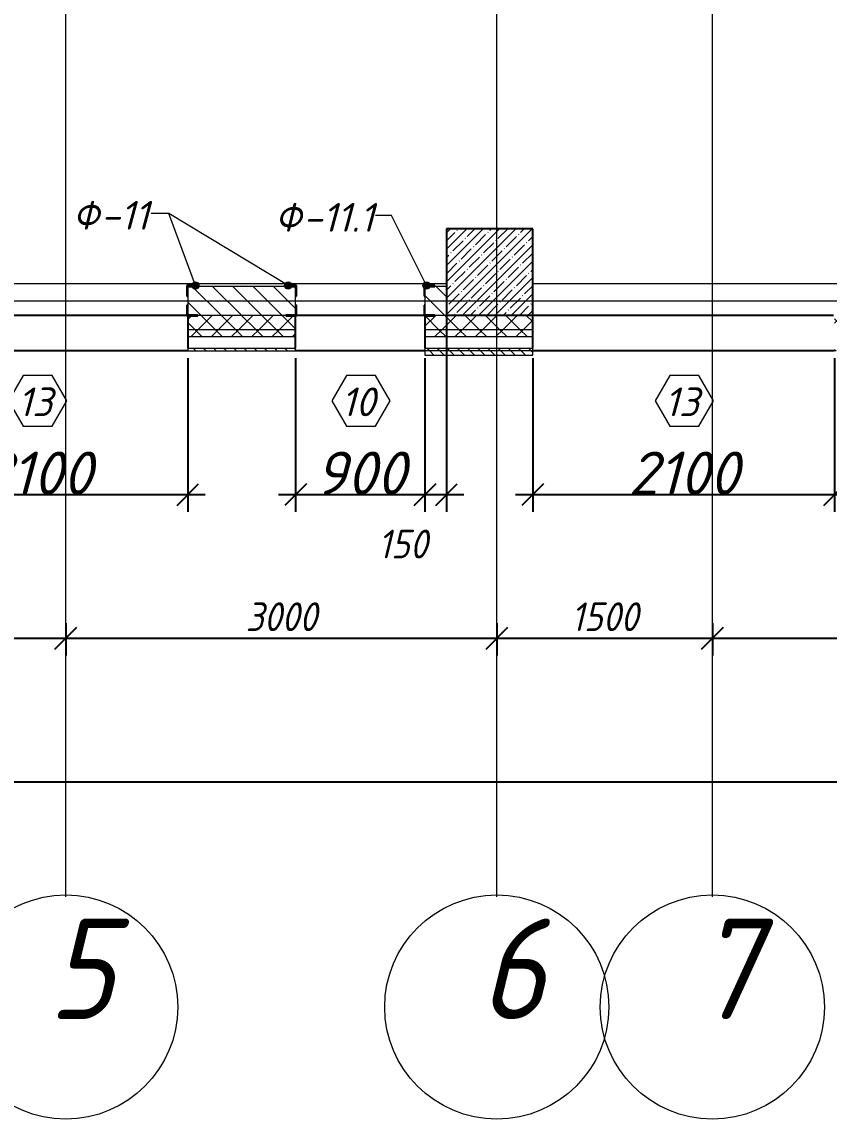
# Model space of a CAD drawing. Header units: millimetres. Extents: x 12986 to 523328, y -9759 to 30092.
# Drawn here: x 409136 to 414753, y -9567 to -1928 of the extents above; entities that cross this region are included whole.
import ezdxf

# ---------------------------------------------------------------- set-up
doc = ezdxf.new("R2010")
doc.units = ezdxf.units.MM
for name, color, linetype, lineweight in [('A-ANNO-DIMS', 7, 'Continuous', 9), ('A-DETL', 7, 'Continuous', 9), ('A-GENM-1', 7, 'Continuous', 25), ('A-GENM-IDEN', 7, 'Continuous', 9), ('A-GLAZ-IDEN', 7, 'Continuous', 9), ('A-WALL', 7, 'Continuous', 5), ('A-WALL-1', 7, 'Continuous', 25), ('A-WALL-FNSH-1', 7, 'Continuous', 9), ('A-WALL-PATT-1', 7, 'Continuous', 5), ('I-WALL', 7, 'Continuous', 5), ('S-COLS', 7, 'Continuous', 9), ('S-COLS-1', 7, 'Continuous', 5), ('S-COLS-2', 7, 'Continuous', 25), ('Оси', 7, 'Continuous', 9), ('Оси-1', 7, 'Continuous', 20)]:
    doc.layers.add(name, color=color, linetype=linetype, lineweight=lineweight)
doc.layers.add('A-WALL-2', color=7, linetype='Continuous', lineweight=13, true_color=0x000000)
doc.layers.add('A-WALL-PATT-2', color=7, linetype='Continuous', lineweight=5, true_color=0xce0000)
doc.styles.add('ISOCPEUR_I', font='isocpeui.ttf', dxfattribs={"height": 250})
doc.styles.add('ISOCPEUR_I_2', font='isocpeui.ttf', dxfattribs={"height": 300})
doc.styles.add('ISOCPEUR_I_3', font='isocpeui.ttf', dxfattribs={"width": 0.9, "height": 200})
doc.dimstyles.new('ISO-2_0_0_9К_СРЕДНИЙ_1', dxfattribs={"dimscale": 304.8, "dimtxt": 199.196235, "dimasz": 0.492126, "dimexe": 0.393701, "dimexo": 0, "dimgap": 0, "dimtad": 1, "dimdec": 0, "dimzin": 0, "dimdsep": 46, "dimtxsty": 'ISOCPEUR_I_3', "dimblk1": 'OBLIQUE', "dimblk2": 'OBLIQUE', "dimsah": 1, "dimcen": 0.09, "dimdle": 0.393701, "dimazin": 0, "dimtfac": 1, "dimtdec": 4, "dimtix": 1, "dimtmove": 2, "dimatfit": 3, "dimfxl": 1, "dimtvp": 1, "dimtolj": 1, "dimtzin": 0, "dimarcsym": 2})
doc.dimstyles.new('ISO-2_0_0_9К_СРЕДНИЙ_2', dxfattribs={"dimscale": 304.8, "dimtxt": 199.196235, "dimasz": 0.492126, "dimexe": 0.393701, "dimexo": 0, "dimgap": 0, "dimtad": 1, "dimdec": 0, "dimzin": 0, "dimdsep": 46, "dimtxsty": 'ISOCPEUR_I_2', "dimblk1": 'OBLIQUE', "dimblk2": 'OBLIQUE', "dimsah": 1, "dimcen": 0.09, "dimdle": 0.393701, "dimazin": 0, "dimtfac": 1, "dimtdec": 4, "dimtix": 1, "dimtmove": 0, "dimatfit": 3, "dimfxl": 1, "dimtvp": 1, "dimtolj": 1, "dimtzin": 0, "dimarcsym": 2})
doc.dimstyles.new('ISO-2_0_0_9К_СРЕДНИЙ_ФОН', dxfattribs={"dimscale": 304.8, "dimtxt": 199.196235, "dimasz": 0.492126, "dimexe": 0.393701, "dimexo": 0, "dimgap": 0.164042, "dimtad": 1, "dimdec": 0, "dimdsep": 46, "dimtxsty": 'ISOCPEUR_I_3', "dimblk1": 'OBLIQUE', "dimblk2": 'OBLIQUE', "dimsah": 1, "dimcen": 0.09, "dimdle": 0.393701, "dimazin": 0, "dimtfac": 1, "dimtdec": 4, "dimtix": 1, "dimtmove": 1, "dimatfit": 3, "dimfxl": 1, "dimtvp": 1, "dimtfill": 1, "dimtolj": 1, "dimtzin": 0, "dimarcsym": 2})
doc.dimstyles.new('ISO-2_0_0_9К_СРЕДНИЙ_ФОН_2', dxfattribs={"dimscale": 304.8, "dimtxt": 199.196235, "dimasz": 0.492126, "dimexe": 0.393701, "dimexo": 0, "dimgap": 0.164042, "dimtad": 1, "dimdec": 0, "dimdsep": 46, "dimtxsty": 'ISOCPEUR_I_3', "dimblk1": 'OBLIQUE', "dimblk2": 'OBLIQUE', "dimsah": 1, "dimcen": 0.09, "dimdle": 0.393701, "dimazin": 0, "dimtfac": 1, "dimtdec": 4, "dimtix": 1, "dimtmove": 2, "dimatfit": 3, "dimfxl": 1, "dimtvp": 1, "dimtfill": 1, "dimtolj": 1, "dimtzin": 0, "dimarcsym": 2})
pattern_1 = [(135, (395430.81, -3869.254), (-35.35534, -35.35534), [])]
pattern_2 = [(45, (395430.81, -3869.25), (-70.71068, 70.71068), []), (135, (395430.81, -3869.25), (-70.71068, -70.71068), [])]

# ---------------------------------------------------------------- blocks, each defined once
blk = doc.blocks.new('Колонна_Несущая_Прямоугольное сечение - 600х600-V69-АР1_1_Кладочный план 3 этажа')
at = {"layer": 'S-COLS-1'}
h = blk.add_hatch(dxfattribs=at)
h.set_pattern_fill('FP_53', color=256, style=0, pattern_type=2)
h.set_pattern_definition([(45, (-16960, -200), (-57.02463, 57.02463), []), (45, (-16902.975, -200), (-57.02463, 57.02463), [100.806, -20.161, 3.353, -16.808])])
h.paths.add_polyline_path([(-300, -300), (300, -300), (300, 300), (-300, 300)], flags=0)
at = {"layer": 'S-COLS-2'}
for p, q in [((300, 300), (-300, 300)), ((-300, 300), (-300, -300)), ((300, -300), (300, 300)), ((-300, -300), (300, -300))]:
    blk.add_line(p, q, dxfattribs=at)
blk = doc.blocks.new('Фахверк_СКБ_Уголок - Ф-11_200х2500 h-28441216-АР1_1_Кладочный план 3 этажа')
at = {"layer": 'A-GENM-1'}
for p, q in [((200, 156), (125, 156)), ((125, 156), (125, 81)), ((200, 150), (200, 156)), ((125, 81), (131, 81)), ((131, 81), (131, 150)), ((131, 150), (200, 150)), ((131, 19), (125, 19)), ((125, 19), (125, -56)), ((131, -50), (131, 19)), ((125, -56), (200, -56)), ((200, -50), (131, -50)), ((200, -56), (200, -50))]:
    blk.add_line(p, q, dxfattribs=at)
blk = doc.blocks.new('Фахверк_СКБ_Уголок - Ф-11_1_200х2500h_крепления в одну сторону-28441424-АР1_1_Кладочный план 3 этажа')
at = {"layer": 'A-GENM-1'}
for p, q in [((200, 156), (125, 156)), ((125, 156), (125, 81)), ((200, 150), (200, 156)), ((125, 81), (131, 81)), ((131, 81), (131, 150)), ((131, 150), (200, 150)), ((131, 19), (125, 19)), ((125, 19), (125, -56)), ((131, -50), (131, 19)), ((125, -56), (200, -56)), ((200, -50), (131, -50)), ((200, -56), (200, -50))]:
    blk.add_line(p, q, dxfattribs=at)
blk = doc.blocks.new('Ось сетки - Круг_Ø6_00__ISO-2_5_0_9K_ кружки поменьше-23056867-АР1_1_Кладочный план 3 этажа')
at = {"layer": 'Оси'}
blk.add_circle((0, 0), 2.6, dxfattribs=at)
blk = doc.blocks.new('_Oblique')
at = {"color": 0, "linetype": 'ByBlock', "lineweight": -2}
blk.add_line((-0.5, -0.5), (0.5, 0.5), dxfattribs=at)
blk = doc.blocks.new('*D3391')
at = {"layer": 'A-ANNO-DIMS', "color": 0, "lineweight": -2, "transparency": 16777216}
for p, q in [((407940.8, -6113.4), (407940.8, -6339.4)), ((409440.8, -6113.4), (409440.8, -6339.4)), ((407820.8, -6219.4), (409560.8, -6219.4))]:
    blk.add_line(p, q, dxfattribs=at)
at = {"layer": 'Defpoints', "color": 0, "transparency": 16777216}
for p in [(407940.8, -6113.4), (409440.8, -6113.4), (409440.8, -6219.4)]:
    blk.add_point(p, dxfattribs=at)
at = {"layer": 'A-ANNO-DIMS', "color": 0, "lineweight": -2, "transparency": 16777216, "xscale": 150, "yscale": 150, "zscale": 150, "rotation": 180}
blk.add_blockref('_Oblique', (407940.8, -6219.4), dxfattribs=at)
at = {"layer": 'A-ANNO-DIMS', "color": 0, "lineweight": -2, "transparency": 16777216, "xscale": 150, "yscale": 150, "zscale": 150}
blk.add_blockref('_Oblique', (409440.8, -6219.4), dxfattribs=at)
at = {"layer": 'A-ANNO-DIMS', "color": 0, "transparency": 16777216, "insert": (408690.8, -6069.4), "char_height": 200, "width": 560.814, "attachment_point": 5, "style": 'ISOCPEUR_I_3', "bg_fill": 3, "box_fill_scale": 1.1, "bg_fill_color": 256, "bg_fill_true_color": 13158600, "bg_fill_transparency": 0}
blk.add_mtext('\\A1;1500', dxfattribs=at)
blk = doc.blocks.new('*D3392')
at = {"layer": 'A-ANNO-DIMS', "color": 0, "lineweight": -2, "transparency": 16777216}
for p, q in [((409440.8, -6113.4), (409440.8, -6339.4)), ((412440.8, -6113.4), (412440.8, -6339.4)), ((409320.8, -6219.4), (412560.8, -6219.4))]:
    blk.add_line(p, q, dxfattribs=at)
at = {"layer": 'Defpoints', "color": 0, "transparency": 16777216}
for p in [(409440.8, -6113.4), (412440.8, -6113.4), (412440.8, -6219.4)]:
    blk.add_point(p, dxfattribs=at)
at = {"layer": 'A-ANNO-DIMS', "color": 0, "lineweight": -2, "transparency": 16777216, "xscale": 150, "yscale": 150, "zscale": 150, "rotation": 180}
blk.add_blockref('_Oblique', (409440.8, -6219.4), dxfattribs=at)
at = {"layer": 'A-ANNO-DIMS', "color": 0, "lineweight": -2, "transparency": 16777216, "xscale": 150, "yscale": 150, "zscale": 150}
blk.add_blockref('_Oblique', (412440.8, -6219.4), dxfattribs=at)
at = {"layer": 'A-ANNO-DIMS', "color": 0, "transparency": 16777216, "insert": (410940.8, -6069.4), "char_height": 200, "width": 606.782, "attachment_point": 5, "style": 'ISOCPEUR_I_3', "bg_fill": 3, "box_fill_scale": 1.1, "bg_fill_color": 256, "bg_fill_true_color": 13158600, "bg_fill_transparency": 0}
blk.add_mtext('\\A1;3000', dxfattribs=at)
blk = doc.blocks.new('*D3393')
at = {"layer": 'A-ANNO-DIMS', "color": 0, "lineweight": -2, "transparency": 16777216}
for p, q in [((412440.8, -6113.4), (412440.8, -6339.4)), ((413940.8, -6113.4), (413940.8, -6339.4)), ((412320.8, -6219.4), (414060.8, -6219.4))]:
    blk.add_line(p, q, dxfattribs=at)
at = {"layer": 'Defpoints', "color": 0, "transparency": 16777216}
for p in [(412440.8, -6113.4), (413940.8, -6113.4), (413940.8, -6219.4)]:
    blk.add_point(p, dxfattribs=at)
at = {"layer": 'A-ANNO-DIMS', "color": 0, "lineweight": -2, "transparency": 16777216, "xscale": 150, "yscale": 150, "zscale": 150, "rotation": 180}
blk.add_blockref('_Oblique', (412440.8, -6219.4), dxfattribs=at)
at = {"layer": 'A-ANNO-DIMS', "color": 0, "lineweight": -2, "transparency": 16777216, "xscale": 150, "yscale": 150, "zscale": 150}
blk.add_blockref('_Oblique', (413940.8, -6219.4), dxfattribs=at)
at = {"layer": 'A-ANNO-DIMS', "color": 0, "transparency": 16777216, "insert": (413190.8, -6069.4), "char_height": 200, "width": 560.814, "attachment_point": 5, "style": 'ISOCPEUR_I_3', "bg_fill": 3, "box_fill_scale": 1.1, "bg_fill_color": 256, "bg_fill_true_color": 13158600, "bg_fill_transparency": 0}
blk.add_mtext('\\A1;1500', dxfattribs=at)
blk = doc.blocks.new('*D3394')
at = {"layer": 'A-ANNO-DIMS', "color": 0, "lineweight": -2, "transparency": 16777216}
for p, q in [((413940.8, -6113.4), (413940.8, -6339.4)), ((417640.8, -6113.4), (417640.8, -6339.4)), ((413820.8, -6219.4), (417760.8, -6219.4))]:
    blk.add_line(p, q, dxfattribs=at)
at = {"layer": 'Defpoints', "color": 0, "transparency": 16777216}
for p in [(413940.8, -6113.4), (417640.8, -6113.4), (417640.8, -6219.4)]:
    blk.add_point(p, dxfattribs=at)
at = {"layer": 'A-ANNO-DIMS', "color": 0, "lineweight": -2, "transparency": 16777216, "xscale": 150, "yscale": 150, "zscale": 150, "rotation": 180}
blk.add_blockref('_Oblique', (413940.8, -6219.4), dxfattribs=at)
at = {"layer": 'A-ANNO-DIMS', "color": 0, "lineweight": -2, "transparency": 16777216, "xscale": 150, "yscale": 150, "zscale": 150}
blk.add_blockref('_Oblique', (417640.8, -6219.4), dxfattribs=at)
at = {"layer": 'A-ANNO-DIMS', "color": 0, "transparency": 16777216, "insert": (415790.8, -6068.1), "char_height": 200, "width": 606.782, "attachment_point": 5, "style": 'ISOCPEUR_I_3', "bg_fill": 3, "box_fill_scale": 1.1, "bg_fill_color": 256, "bg_fill_true_color": 13158600, "bg_fill_transparency": 0}
blk.add_mtext('\\A1;3700', dxfattribs=at)
blk = doc.blocks.new('*D3429')
at = {"layer": 'A-ANNO-DIMS', "color": 0, "lineweight": -2, "transparency": 16777216}
for p, q in [((395540.8, -7113), (395540.8, -7339.1)), ((520440.8, -7113), (520440.8, -7339.1)), ((395420.8, -7219.1), (456288.4, -7219.1)), ((520560.8, -7219.1), (457110.2, -7219.1))]:
    blk.add_line(p, q, dxfattribs=at)
at = {"layer": 'Defpoints', "color": 0, "transparency": 16777216}
for p in [(395540.8, -7113), (520440.8, -7113), (520440.8, -7219.1)]:
    blk.add_point(p, dxfattribs=at)
at = {"layer": 'A-ANNO-DIMS', "color": 0, "lineweight": -2, "transparency": 16777216, "xscale": 150, "yscale": 150, "zscale": 150, "rotation": 180}
blk.add_blockref('_Oblique', (395540.8, -7219.1), dxfattribs=at)
at = {"layer": 'A-ANNO-DIMS', "color": 0, "lineweight": -2, "transparency": 16777216, "xscale": 150, "yscale": 150, "zscale": 150}
blk.add_blockref('_Oblique', (520440.8, -7219.1), dxfattribs=at)
at = {"layer": 'A-ANNO-DIMS', "color": 0, "transparency": 16777216, "insert": (456258, -6907.8), "char_height": 200, "width": 882.593, "attachment_point": 1, "line_spacing_factor": 1.149209, "style": 'ISOCPEUR_I_3', "bg_fill": 3, "box_fill_scale": 1.1, "bg_fill_color": 256, "bg_fill_true_color": 13158600, "bg_fill_transparency": 0}
blk.add_mtext('\\A1;124900', dxfattribs=at)
blk = doc.blocks.new('AAR_СКБ_Марка_Окна_Перемычка и проем - Марка проема-25443838-АР1_1_Кладочный план 3 этажа')
at = {"layer": 'A-GLAZ-IDEN'}
for p, q in [((-0.968, -0.984), (-1.986, -2.747)), ((1.067, -0.984), (-0.968, -0.984)), ((2.085, -2.747), (1.067, -0.984)), ((-1.986, -2.747), (-0.968, -4.509)), ((1.067, -4.509), (2.085, -2.747)), ((-0.968, -4.509), (1.067, -4.509))]:
    blk.add_line(p, q, dxfattribs=at)
blk = doc.blocks.new('*D3769')
at = {"layer": 'A-ANNO-DIMS', "color": 0, "lineweight": -2, "transparency": 16777216}
for p, q in [((412690.8, -4269.3), (412690.8, -5339.3)), ((414790.8, -4269.3), (414790.8, -5339.3)), ((412570.8, -5219.3), (414910.8, -5219.3))]:
    blk.add_line(p, q, dxfattribs=at)
at = {"layer": 'Defpoints', "color": 0, "transparency": 16777216}
for p in [(412690.8, -4269.3), (414790.8, -4269.3), (414790.8, -5219.3)]:
    blk.add_point(p, dxfattribs=at)
at = {"layer": 'A-ANNO-DIMS', "color": 0, "lineweight": -2, "transparency": 16777216, "xscale": 150, "yscale": 150, "zscale": 150, "rotation": 180}
blk.add_blockref('_Oblique', (412690.8, -5219.3), dxfattribs=at)
at = {"layer": 'A-ANNO-DIMS', "color": 0, "lineweight": -2, "transparency": 16777216, "xscale": 150, "yscale": 150, "zscale": 150}
blk.add_blockref('_Oblique', (414790.8, -5219.3), dxfattribs=at)
at = {"layer": 'A-ANNO-DIMS', "color": 0, "transparency": 16777216, "insert": (413740.8, -5069.3), "char_height": 300, "width": 560.814, "attachment_point": 5, "style": 'ISOCPEUR_I_2'}
blk.add_mtext('\\A1;2100', dxfattribs=at)
blk = doc.blocks.new('*D3814')
at = {"layer": 'A-ANNO-DIMS', "color": 0, "lineweight": -2, "transparency": 16777216}
for p, q in [((411040.8, -4269.3), (411040.8, -5339.3)), ((411940.8, -4269.3), (411940.8, -5339.3)), ((410920.8, -5219.3), (412060.8, -5219.3))]:
    blk.add_line(p, q, dxfattribs=at)
at = {"layer": 'Defpoints', "color": 0, "transparency": 16777216}
for p in [(411040.8, -4269.3), (411940.8, -4269.3), (411940.8, -5219.3)]:
    blk.add_point(p, dxfattribs=at)
at = {"layer": 'A-ANNO-DIMS', "color": 0, "lineweight": -2, "transparency": 16777216, "xscale": 150, "yscale": 150, "zscale": 150, "rotation": 180}
blk.add_blockref('_Oblique', (411040.8, -5219.3), dxfattribs=at)
at = {"layer": 'A-ANNO-DIMS', "color": 0, "lineweight": -2, "transparency": 16777216, "xscale": 150, "yscale": 150, "zscale": 150}
blk.add_blockref('_Oblique', (411940.8, -5219.3), dxfattribs=at)
at = {"layer": 'A-ANNO-DIMS', "color": 0, "transparency": 16777216, "insert": (411490.8, -5069.3), "char_height": 300, "width": 455.087, "attachment_point": 5, "style": 'ISOCPEUR_I_2'}
blk.add_mtext('\\A1;900', dxfattribs=at)
blk = doc.blocks.new('*D3815')
at = {"layer": 'A-ANNO-DIMS', "color": 0, "lineweight": -2, "transparency": 16777216}
for p, q in [((412090.8, -3969.3), (412090.8, -5339.3)), ((411940.8, -4269.3), (411940.8, -5339.3)), ((411820.8, -5219.3), (412210.8, -5219.3))]:
    blk.add_line(p, q, dxfattribs=at)
at = {"layer": 'Defpoints', "color": 0, "transparency": 16777216}
for p in [(412090.8, -3969.3), (411940.8, -4269.3), (412090.8, -5219.3)]:
    blk.add_point(p, dxfattribs=at)
at = {"layer": 'A-ANNO-DIMS', "color": 0, "lineweight": -2, "transparency": 16777216, "xscale": 150, "yscale": 150, "zscale": 150, "rotation": 180}
blk.add_blockref('_Oblique', (411940.8, -5219.3), dxfattribs=at)
at = {"layer": 'A-ANNO-DIMS', "color": 0, "lineweight": -2, "transparency": 16777216, "xscale": 150, "yscale": 150, "zscale": 150}
blk.add_blockref('_Oblique', (412090.8, -5219.3), dxfattribs=at)
at = {"layer": 'A-ANNO-DIMS', "color": 0, "transparency": 16777216, "insert": (411614.2, -5463.4), "char_height": 200, "width": 409.118, "attachment_point": 1, "line_spacing_factor": 1.149209, "style": 'ISOCPEUR_I_3'}
blk.add_mtext('\\A1;150', dxfattribs=at)
blk = doc.blocks.new('*D3816')
at = {"layer": 'A-ANNO-DIMS', "color": 0, "lineweight": -2, "transparency": 16777216}
for p, q in [((408190.8, -4269.3), (408190.8, -5339.3)), ((410290.8, -4269.3), (410290.8, -5339.3)), ((408070.8, -5219.3), (410410.8, -5219.3))]:
    blk.add_line(p, q, dxfattribs=at)
at = {"layer": 'Defpoints', "color": 0, "transparency": 16777216}
for p in [(408190.8, -4269.3), (410290.8, -4269.3), (410290.8, -5219.3)]:
    blk.add_point(p, dxfattribs=at)
at = {"layer": 'A-ANNO-DIMS', "color": 0, "lineweight": -2, "transparency": 16777216, "xscale": 150, "yscale": 150, "zscale": 150, "rotation": 180}
blk.add_blockref('_Oblique', (408190.8, -5219.3), dxfattribs=at)
at = {"layer": 'A-ANNO-DIMS', "color": 0, "lineweight": -2, "transparency": 16777216, "xscale": 150, "yscale": 150, "zscale": 150}
blk.add_blockref('_Oblique', (410290.8, -5219.3), dxfattribs=at)
at = {"layer": 'A-ANNO-DIMS', "color": 0, "transparency": 16777216, "insert": (409240.8, -5069.3), "char_height": 300, "width": 560.814, "attachment_point": 5, "style": 'ISOCPEUR_I_2'}
blk.add_mtext('\\A1;2100', dxfattribs=at)

msp = doc.modelspace()

# ---------------------------------------------------------------- hatches: boundary and pattern name
at = {"layer": 'A-GENM-IDEN'}
h = msp.add_hatch(color=256, dxfattribs=at)
edge = h.paths.add_edge_path(flags=0)
edge.add_arc((410343.14185, -3763.25359), 25, 0, 360)
h = msp.add_hatch(color=256, dxfattribs=at)
edge = h.paths.add_edge_path(flags=0)
edge.add_arc((410988.47518, -3763.25359), 25, 0, 360)
h = msp.add_hatch(color=256, dxfattribs=at)
edge = h.paths.add_edge_path(flags=0)
edge.add_arc((411951.47518, -3763.25359), 25, 0, 360)
at = {"layer": 'A-WALL-PATT-1'}
h = msp.add_hatch(dxfattribs=at)
h.set_pattern_fill('FP_1', color=256, style=0, pattern_type=2)
h.set_pattern_definition([(135, (395430.81, -3869.25), (-70.7107, -70.7107), [])])
h.paths.add_polyline_path([(410615.72992, -3969.25359), (411040.80852, -3969.25359), (411040.80852, -3769.25359), (410290.80852, -3769.25359), (410290.80852, -3969.25359), (410359.80852, -3969.25359)], flags=0)
h.paths.add_polyline_path([(412090.80851, -3969.25359), (412090.80851, -3769.25359), (411940.80852, -3769.25359), (411940.80852, -3969.25359), (412009.80852, -3969.25359)], flags=0)
at = {"layer": 'A-WALL-PATT-2'}
h = msp.add_hatch(dxfattribs=at)
h.set_pattern_fill('FP_2', color=256, style=0, pattern_type=2)
h.set_pattern_definition(pattern_2)
h.paths.add_polyline_path([(448082.11296, -4069.25359), (448090.80858, -4069.25359), (448090.28687, -3975.25359), (448021.80861, -3975.25359), (448021.80861, -3969.25359), (447340.80857, -3969.25359), (447340.80857, -4069.25359), (448021.80861, -4069.25359)], flags=0)
h.paths.add_polyline_path([(443582.11294, -4069.25359), (443590.80857, -4069.25359), (443590.28686, -3975.25359), (443521.8086, -3975.25359), (443521.8086, -3969.25359), (442840.80857, -3969.25359), (442840.80857, -4069.25359), (443521.8086, -4069.25359)], flags=0)
h.paths.add_polyline_path([(433631.18262, -4069.25359), (434470.8085, -4069.25359), (434470.8085, -3969.25359), (433420.80853, -3969.25359), (433420.80853, -4069.25359)], flags=0)
h.paths.add_polyline_path([(425240.552, -4069.25359), (425640.80853, -4069.25359), (425640.28682, -3975.25359), (425571.80856, -3975.25359), (425571.80856, -3969.25359), (424640.552, -3969.25359), (424640.552, -4069.25359)], flags=0)
h.paths.add_polyline_path([(416140.80859, -4069.25359), (416140.28685, -3975.25359), (416071.80859, -3975.25359), (416071.80859, -3969.25359), (414859.80865, -3969.25359), (414859.80865, -3975.25359), (414790.80865, -3975.25359), (414790.80865, -4069.25359), (416031.13055, -4069.25359)], flags=0)
h.paths.add_polyline_path([(428440.80853, -4069.25359), (429300.80842, -4069.25359), (429300.80842, -3975.25359), (429231.80845, -3975.25359), (429231.80845, -3969.25359), (428440.80853, -3969.25359)], flags=0)
h.paths.add_polyline_path([(418160.552, -4069.25359), (418160.80873, -4069.25359), (418160.552, -3975.25359)], flags=0)
h.paths.add_polyline_path([(406471.80856, -4069.25359), (406540.80856, -4069.25359), (406540.80856, -3975.25359), (406471.80856, -3975.25359), (406471.80856, -3969.25359), (405859.55199, -3969.25359), (405859.55199, -3975.25359), (405790.55198, -3975.25359), (405790.55198, -4069.25359), (405859.55199, -4069.25359)], flags=0)
h.paths.add_polyline_path([(411040.80852, -4069.25359), (411040.80852, -3975.25359), (410971.80852, -3975.25359), (410971.80852, -3969.25359), (410359.80852, -3969.25359), (410359.80852, -3975.25359), (410290.80852, -3975.25359), (410290.80852, -4069.25359), (410971.80852, -4069.25359)], flags=0)
h.paths.add_polyline_path([(395220.80853, -4069.25359), (399160.80853, -4069.25359), (399160.80853, -3969.25359), (395220.80853, -3969.25359)], flags=0)
h = msp.add_hatch(dxfattribs=at)
h.set_pattern_fill('FP_2', color=256, style=0, pattern_type=2)
h.set_pattern_definition(pattern_2)
h.paths.add_polyline_path([(446371.8086, -4069.25359), (446440.80857, -4069.25359), (446440.28686, -3975.25359), (446371.8086, -3975.25359), (446371.8086, -3969.25359), (445759.80855, -3969.25359), (445759.80855, -3975.25359), (445690.8086, -3975.25359), (445690.8086, -4069.25359), (445815.83404, -4069.25359)], flags=0)
h.paths.add_polyline_path([(450940.80855, -4069.25359), (450940.28687, -3975.25359), (450871.80861, -3975.25359), (450871.80861, -3969.25359), (450259.80857, -3969.25359), (450259.80857, -3975.25359), (450190.80858, -3975.25359), (450190.80858, -4069.25359), (450259.80857, -4069.25359)], flags=0)
h.paths.add_polyline_path([(436570.8086, -4069.25359), (437190.8086, -4069.25359), (437190.80856, -3975.25359), (437121.80856, -3975.25359), (437121.80856, -3969.25359), (436639.8085, -3969.25359), (436639.8085, -3975.25359), (436570.8086, -3975.25359)], flags=0)
h.paths.add_polyline_path([(431469.80842, -4069.25359), (432520.80863, -4069.25359), (432520.80856, -3975.25359), (432451.80856, -3975.25359), (432451.80856, -3969.25359), (431469.80842, -3969.25359), (431469.80842, -3975.25359), (431400.80851, -3975.25359), (431400.80851, -4069.25359)], flags=0)
h.paths.add_polyline_path([(418091.80856, -4069.25359), (418160.552, -4069.25359), (418160.552, -3975.25359), (418091.80856, -3975.25359), (418091.80856, -3969.25359), (417109.80859, -3969.25359), (417109.80859, -3975.25359), (417040.80859, -3975.25359), (417040.80859, -4069.25359), (417940.80853, -4069.25359)], flags=0)
h.paths.add_polyline_path([(427540.80863, -4069.25359), (427540.80856, -3975.25359), (427471.80856, -3975.25359), (427471.80856, -3969.25359), (426609.80853, -3969.25359), (426609.80853, -3975.25359), (426540.80863, -3975.25359), (426540.80863, -4069.25359), (426861.93182, -4069.25359)], flags=0)
h.paths.add_polyline_path([(412690.80851, -4069.25359), (412690.80851, -3969.25359), (412009.80852, -3969.25359), (412009.80852, -3975.25359), (411940.80838, -3975.25359), (411940.80852, -4069.25359), (412009.80852, -4069.25359)], flags=0)
h.paths.add_polyline_path([(407908.0296, -4069.25359), (408190.80852, -4069.25359), (408190.80852, -3969.25359), (407509.80857, -3969.25359), (407509.80857, -3975.25359), (407440.80857, -3975.25359), (407440.80857, -4069.25359), (407590.80852, -4069.25359)], flags=0)
h = msp.add_hatch(dxfattribs=at)
h.set_pattern_fill('FP_2', color=256, style=0, pattern_type=2)
h.set_pattern_definition(pattern_2)
h.paths.add_polyline_path([(434470.8085, -4119.25359), (434470.8085, -4069.25359), (433420.80853, -4069.25359), (433420.80853, -4119.25359), (433631.18262, -4119.25359)], flags=0)
h.paths.add_polyline_path([(448090.80858, -4119.25359), (448090.80858, -4069.25359), (447340.80857, -4069.25359), (447340.80857, -4119.25359)], flags=0)
h.paths.add_polyline_path([(425640.80853, -4119.25359), (425640.80853, -4069.25359), (424640.552, -4069.25359), (424640.552, -4119.25359), (425508.08166, -4119.25359)], flags=0)
h.paths.add_polyline_path([(443108.13373, -4119.25359), (443590.80857, -4119.25359), (443590.80857, -4069.25359), (442840.80857, -4069.25359), (442840.80857, -4119.25359)], flags=0)
h.paths.add_polyline_path([(428440.80853, -4119.25359), (429300.80842, -4119.25359), (429300.80842, -4069.25359), (428440.80853, -4069.25359)], flags=0)
h.paths.add_polyline_path([(416031.13055, -4119.25359), (416140.80859, -4119.25359), (416140.80859, -4069.25359), (414790.80865, -4069.25359), (414790.80865, -4119.25359)], flags=0)
h.paths.add_polyline_path([(410615.72992, -4119.25359), (411040.80852, -4119.25359), (411040.80852, -4069.25359), (410290.80852, -4069.25359), (410290.80852, -4119.25359)], flags=0)
h.paths.add_polyline_path([(399160.80853, -4119.25359), (399160.80853, -4069.25359), (395170.80853, -4069.25359), (395170.80853, -4119.25359), (397077.22833, -4119.25359)], flags=0)
h.paths.add_polyline_path([(406540.80856, -4119.25359), (406540.80856, -4069.25359), (405790.55198, -4069.25359), (405790.55198, -4119.25359)], flags=0)
h = msp.add_hatch(dxfattribs=at)
h.set_pattern_fill('FP_2', color=256, style=0, pattern_type=2)
h.set_pattern_definition(pattern_2)
h.paths.add_polyline_path([(450940.80855, -4119.25359), (450940.80855, -4069.25359), (450190.80858, -4069.25359), (450190.80858, -4119.25359)], flags=0)
h.paths.add_polyline_path([(432277.33246, -4119.25359), (432520.80863, -4119.25359), (432520.80863, -4069.25359), (431400.80851, -4069.25359), (431400.80851, -4119.25359)], flags=0)
h.paths.add_polyline_path([(437190.8086, -4119.25359), (437190.8086, -4069.25359), (436570.8086, -4069.25359), (436570.8086, -4119.25359)], flags=0)
h.paths.add_polyline_path([(446440.80857, -4119.25359), (446440.80857, -4069.25359), (445690.8086, -4069.25359), (445690.8086, -4119.25359), (445815.83404, -4119.25359)], flags=0)
h.paths.add_polyline_path([(426540.80863, -4119.25359), (427540.80863, -4119.25359), (427540.80863, -4069.25359), (426540.80863, -4069.25359)], flags=0)
h.paths.add_polyline_path([(417040.80859, -4119.25359), (418160.552, -4119.25359), (418160.552, -4069.25359), (417040.80859, -4069.25359)], flags=0)
h.paths.add_polyline_path([(412690.80851, -4119.25359), (412690.80851, -4069.25359), (411940.80838, -4069.25359), (411940.80838, -4119.25359), (411969.58008, -4119.25359)], flags=0)
h.paths.add_polyline_path([(407440.80857, -4119.25359), (408190.80854, -4119.25359), (408190.80854, -4069.25359), (407440.80857, -4069.25359)], flags=0)
h = msp.add_hatch(dxfattribs=at)
h.set_pattern_fill('FP_3', color=256, style=0, pattern_type=2)
h.set_pattern_definition(pattern_1)
h.paths.add_polyline_path([(447340.80857, -4219.25359), (448090.80858, -4219.25359), (448090.80858, -4199.25359), (447340.80857, -4199.25359)], flags=0)
h.paths.add_polyline_path([(443590.80857, -4219.25359), (443590.80857, -4199.25359), (442840.80857, -4199.25359), (442840.80857, -4219.25359), (443108.13373, -4219.25359)], flags=0)
h.paths.add_polyline_path([(424640.552, -4219.25359), (425640.80853, -4219.25359), (425640.80853, -4199.25359), (424640.552, -4199.25359)], flags=0)
h.paths.add_polyline_path([(428440.80853, -4219.25359), (429300.80842, -4219.25359), (429300.80842, -4199.25359), (428440.80853, -4199.25359)], flags=0)
h.paths.add_polyline_path([(433420.80853, -4219.25359), (434470.8085, -4219.25359), (434470.8085, -4199.25359), (433420.80853, -4199.25359)], flags=0)
h.paths.add_polyline_path([(414790.80865, -4219.25359), (416140.80859, -4219.25359), (416140.80859, -4199.25359), (414790.80865, -4199.25359)], flags=0)
h.paths.add_polyline_path([(410615.72992, -4219.25359), (411040.80852, -4219.25359), (411040.80852, -4199.25359), (410290.80852, -4199.25359), (410290.80852, -4219.25359)], flags=0)
h.paths.add_polyline_path([(406540.80856, -4219.25359), (406540.80856, -4199.25359), (405790.55198, -4199.25359), (405790.55198, -4219.25359)], flags=0)
h.paths.add_polyline_path([(397077.22833, -4219.25359), (399160.80853, -4219.25359), (399160.80853, -4199.25359), (395070.80853, -4199.25359), (395070.80853, -4219.25359)], flags=0)
h = msp.add_hatch(dxfattribs=at)
h.set_pattern_fill('FP_3', color=256, style=0, pattern_type=2)
h.set_pattern_definition(pattern_1)
h.paths.add_polyline_path([(450190.80858, -4219.25359), (450940.80855, -4219.25359), (450940.80855, -4199.25359), (450190.80858, -4199.25359)], flags=0)
h.paths.add_polyline_path([(446440.80857, -4219.25359), (446440.80857, -4199.25359), (445690.8086, -4199.25359), (445690.8086, -4219.25359), (445815.83404, -4219.25359)], flags=0)
h.paths.add_polyline_path([(426540.80863, -4219.25359), (427540.80863, -4219.25359), (427540.80863, -4199.25359), (426540.80863, -4199.25359)], flags=0)
h.paths.add_polyline_path([(431400.80851, -4219.25359), (432520.80863, -4219.25359), (432520.80863, -4199.25359), (431400.80851, -4199.25359)], flags=0)
h.paths.add_polyline_path([(436570.8086, -4219.25359), (437190.8086, -4219.25359), (437190.8086, -4199.25359), (436570.8086, -4199.25359)], flags=0)
h.paths.add_polyline_path([(417384.98071, -4219.25359), (418160.552, -4219.25359), (418160.552, -4199.25359), (417040.80859, -4199.25359), (417040.80859, -4219.25359)], flags=0)
h.paths.add_polyline_path([(411940.80838, -4219.25359), (412690.80851, -4219.25359), (412690.80851, -4199.25359), (411940.80838, -4199.25359)], flags=0)
h.paths.add_polyline_path([(407908.0296, -4219.25359), (408190.80854, -4219.25359), (408190.80854, -4199.25359), (407440.80857, -4199.25359), (407440.80857, -4219.25359)], flags=0)
h = msp.add_hatch(dxfattribs=at)
h.set_pattern_fill('FP_3', color=256, style=0, pattern_type=2)
h.set_pattern_definition(pattern_1)
h.paths.add_polyline_path([(412690.80854, -4249.25359), (412690.80854, -4219.25359), (411940.80856, -4219.25359), (411940.80856, -4249.25359), (411969.58008, -4249.25359)], flags=0)

# ---------------------------------------------------------------- linework, layer by layer
at = {"layer": 'A-DETL'}
for p, q in [((410290.80852, -4119.25359), (411040.80852, -4119.25359)), ((411940.80838, -4119.25359), (412690.80851, -4119.25359))]:
    msp.add_line(p, q, dxfattribs=at)
at = {"layer": 'A-GENM-IDEN'}
for p, q in [((410159.62716, -3262.2485), (410034.75458, -3262.2485)), ((410159.62716, -3262.2485), (410034.75458, -3262.2485)), ((410988.47518, -3763.25359), (410159.62716, -3262.2485)), ((410343.14185, -3763.25359), (410159.62716, -3262.2485)), ((411708.94858, -3276.58756), (411596.79696, -3276.58756)), ((411951.47518, -3763.25359), (411708.94858, -3276.58756))]:
    msp.add_line(p, q, dxfattribs=at)
for centre in [(410343.14185, -3763.25359), (410988.47518, -3763.25359), (411951.47518, -3763.25359)]:
    msp.add_circle(centre, 25, dxfattribs=at)
at = {"layer": 'A-WALL'}
for p, q in [((410290.80852, -4069.25359), (411040.80852, -4069.25359)), ((411940.80838, -4069.25359), (412690.80851, -4069.25359)), ((410290.80852, -4199.25359), (411040.80852, -4199.25359)), ((411940.80838, -4199.25359), (412690.80851, -4199.25359))]:
    msp.add_line(p, q, dxfattribs=at)
at = {"layer": 'A-WALL-1'}
for p, q in [((408190.80854, -3969.25359), (410284.80852, -3969.25359)), ((411046.80852, -3969.25359), (411934.80852, -3969.25359)), ((412690.80851, -3969.25359), (414784.80865, -3969.25359)), ((412690.80851, -4199.25359), (412690.80851, -3969.25359)), ((410290.80852, -3975.25359), (410290.80852, -4199.25359)), ((411040.80852, -4199.25359), (411040.80852, -3975.25359)), ((411940.80838, -3975.25359), (411940.80838, -4199.25359)), ((410290.80852, -4219.25359), (408190.80854, -4219.25359)), ((411940.80838, -4219.25359), (411040.80852, -4219.25359)), ((414790.80865, -4219.25359), (412690.80854, -4219.25359))]:
    msp.add_line(p, q, dxfattribs=at)
at = {"layer": 'A-WALL-2'}
for p, q in [((410971.80852, -3769.25359), (410359.80852, -3769.25359)), ((412090.80851, -3769.25359), (412009.80852, -3769.25359)), ((410290.80852, -3838.25359), (410290.80852, -3900.25359)), ((411040.80852, -3900.25359), (411040.80852, -3838.25359)), ((411940.80852, -3838.25359), (411940.80852, -3900.25359)), ((410359.80852, -3969.25359), (410971.80852, -3969.25359)), ((412009.80852, -3969.25359), (412090.80851, -3969.25359))]:
    msp.add_line(p, q, dxfattribs=at)
at = {"layer": 'A-WALL-FNSH-1'}
for p, q in [((410290.80852, -4199.25359), (410290.80852, -4219.25359)), ((411040.80852, -4219.25359), (411040.80852, -4199.25359)), ((411940.80838, -4199.25359), (411940.80838, -4219.25359)), ((412690.80851, -4219.25359), (412690.80851, -4199.25359)), ((410290.80852, -4219.25359), (411040.80852, -4219.25359)), ((412690.80854, -4219.25359), (411940.80838, -4219.25359)), ((411940.80856, -4219.25359), (411940.80856, -4249.25359)), ((411940.80856, -4249.25359), (412690.80854, -4249.25359)), ((412690.80854, -4249.25359), (412690.80854, -4219.25359))]:
    msp.add_line(p, q, dxfattribs=at)
at = {"layer": 'I-WALL'}
for p, q in [((408190.80852, -3749.25359), (412090.80851, -3749.25359)), ((412690.80851, -3749.25359), (417340.80853, -3749.25359))]:
    msp.add_line(p, q, dxfattribs=at)
at = {"layer": 'Оси-1'}
for p, q in [((409440.80852, -8019.25359), (409440.80852, 24767.68957)), ((412440.80852, -8019.25359), (412440.80852, 24767.68957)), ((413940.80852, -8019.25359), (413940.80852, 24767.68957)), ((389220.80855, -3869.25359), (521382.43658, -3869.25359))]:
    msp.add_line(p, q, dxfattribs=at)

# ---------------------------------------------------------------- block references
at = {"layer": 'A-GENM-1'}
for name, p in [('Фахверк_СКБ_Уголок - Ф-11_200х2500 h-28441216-АР1_1_Кладочный план 3 этажа', (410159.80852, -3919.25359)), ('Фахверк_СКБ_Уголок - Ф-11_1_200х2500h_крепления в одну сторону-28441424-АР1_1_Кладочный план 3 этажа', (411809.80852, -3919.25359))]:
    msp.add_blockref(name, p, dxfattribs=at)
at = {"layer": 'A-GENM-1', "rotation": 180}
msp.add_blockref('Фахверк_СКБ_Уголок - Ф-11_200х2500 h-28441216-АР1_1_Кладочный план 3 этажа', (411171.80852, -3819.25359), dxfattribs=at)
at = {"layer": 'A-GLAZ-IDEN', "xscale": 99.99999999999993, "yscale": 99.99999999999993, "zscale": 99.99999999999993}
for p in [(409240.80852, -4290.6025), (411490.80852, -4290.6025), (413740.80865, -4290.6025)]:
    msp.add_blockref('AAR_СКБ_Марка_Окна_Перемычка и проем - Марка проема-25443838-АР1_1_Кладочный план 3 этажа', p, dxfattribs=at)
at = {"layer": 'S-COLS'}
msp.add_blockref('Колонна_Несущая_Прямоугольное сечение - 600х600-V69-АР1_1_Кладочный план 3 этажа', (412390.80851, -3669.25359), dxfattribs=at)
at = {"layer": 'Оси', "xscale": 300, "yscale": 300, "zscale": 99.99999999999993}
for p in [(409440.80852, -8786.50718), (412440.80852, -8786.50718), (413940.80852, -8786.50718)]:
    msp.add_blockref('Ось сетки - Круг_Ø6_00__ISO-2_5_0_9K_ кружки поменьше-23056867-АР1_1_Кладочный план 3 этажа', p, dxfattribs=at)

# ---------------------------------------------------------------- texts
at = {"layer": 'A-GENM-IDEN', "char_height": 200, "attachment_point": 1, "style": 'ISOCPEUR_I_2'}
for s, insert, width in [('\\fISOCPEUR|b0|i1|c204|p34|;\\W.9;Ф', (409492.52009, -3174.63392), 230.886), ('\\fISOCPEUR|b0|i1|c204|p34|;\\W.9;Ф', (409492.52009, -3174.63392), 230.886), ('-11', (409683.02009, -3174.63392), 389.620125), ('-11', (409683.02009, -3174.63392), 389.620125), ('\\fISOCPEUR|b0|i1|c204|p34|;\\W.9;Ф', (410899.76687, -3188.97298), 230.886), ('-11.1', (411090.26687, -3188.97298), 577.215)]:
    msp.add_mtext(s, dxfattribs=dict(at, insert=insert, width=width))
at = {"layer": 'A-GLAZ-IDEN', "char_height": 200, "width": 274.177125, "attachment_point": 1, "style": 'ISOCPEUR_I_2'}
for s, insert in [('13', (409106.90999, -4473.24388)), ('10', (411356.90999, -4473.24388)), ('13', (413606.91012, -4473.24388))]:
    msp.add_mtext(s, dxfattribs=dict(at, insert=insert))
at = {"layer": 'Оси', "char_height": 700, "width": 202.02525, "attachment_point": 1, "style": 'ISOCPEUR_I'}
for s, insert in [('\\fISOCPEUR|b0|i1|c204|p34|;\\W.9;5', (409319.1302, -8170.47894)), ('\\fISOCPEUR|b0|i1|c204|p34|;\\W.9;6', (412319.1302, -8170.47894)), ('\\fISOCPEUR|b0|i1|c204|p34|;\\W.9;7', (413819.1302, -8170.47894))]:
    msp.add_mtext(s, dxfattribs=dict(at, insert=insert))

# ---------------------------------------------------------------- dimensions: what is measured, and where the dimension line sits
at = {"layer": 'A-ANNO-DIMS'}
dim = msp.add_linear_dim(base=(412090.80851, -5219.2579), p1=(411940.80852, -4269.25359), p2=(412090.80851, -3969.25359), dimstyle='ISO-2_0_0_9К_СРЕДНИЙ_1', override={"dimpost": '<>', "dimfxl": 335.410195}, dxfattribs=at)
dim.commit()
dim.dimension.update_dxf_attribs({"geometry": '*D3815', "text_midpoint": (411818.73294, -5596.77722), "dimtype": 160})
for base, p1, p2, override, picture, middle in [((410290.80852, -5219.2579), (408190.80852, -4269.25359), (410290.80852, -4269.25359), {"dimpost": '<>', "dimfxl": 2100}, '*D3816', (409240.80852, -5069.2579)), ((411940.80852, -5219.2579), (411040.80852, -4269.25359), (411940.80852, -4269.25359), {"dimpost": '<>', "dimfxl": 900}, '*D3814', (411490.80852, -5069.2579)), ((414790.80865, -5219.2579), (412690.80865, -4269.25359), (414790.80865, -4269.25359), {"dimpost": '<>', "dimfxl": 2100}, '*D3769', (413740.80865, -5069.2579))]:
    dim = msp.add_linear_dim(base=base, p1=p1, p2=p2, dimstyle='ISO-2_0_0_9К_СРЕДНИЙ_2', override=override, dxfattribs=at)
    dim.commit()
    dim.dimension.update_dxf_attribs({"geometry": picture, "text_midpoint": middle})

# ---------------------------------------------------------------- next in the draw order: dimensions: what is measured, and where the dimension line sits
dim = msp.add_linear_dim(base=(409440.80852, -6219.43197), p1=(407940.80852, -6113.36595), p2=(409440.80852, -6113.36595), dimstyle='ISO-2_0_0_9К_СРЕДНИЙ_ФОН', override={"dimpost": '<>', "dimfxl": 1500}, dxfattribs=at)
dim.commit()
dim.dimension.update_dxf_attribs({"geometry": '*D3391', "text_midpoint": (408690.80852, -6069.43197)})
dim = msp.add_linear_dim(base=(520440.80852, -7219.07555), p1=(395540.80855, -7113.00953), p2=(520440.80852, -7113.00953), dimstyle='ISO-2_0_0_9К_СРЕДНИЙ_ФОН_2', override={"dimpost": '<>', "dimfxl": 124899.999966}, dxfattribs=at)
dim.commit()
dim.dimension.update_dxf_attribs({"geometry": '*D3429', "text_midpoint": (456699.32953, -7041.11773), "dimtype": 160})

# ---------------------------------------------------------------- next in the draw order: dimensions: what is measured, and where the dimension line sits
dim = msp.add_linear_dim(base=(412440.80852, -6219.43197), p1=(409440.80852, -6113.36595), p2=(412440.80852, -6113.36595), dimstyle='ISO-2_0_0_9К_СРЕДНИЙ_ФОН', override={"dimpost": '<>', "dimfxl": 3000}, dxfattribs=at)
dim.commit()
dim.dimension.update_dxf_attribs({"geometry": '*D3392', "text_midpoint": (410940.80852, -6069.43197)})

# ---------------------------------------------------------------- next in the draw order: dimensions: what is measured, and where the dimension line sits
dim = msp.add_linear_dim(base=(413940.80852, -6219.43197), p1=(412440.80852, -6113.36595), p2=(413940.80852, -6113.36595), dimstyle='ISO-2_0_0_9К_СРЕДНИЙ_ФОН', override={"dimpost": '<>', "dimfxl": 1500}, dxfattribs=at)
dim.commit()
dim.dimension.update_dxf_attribs({"geometry": '*D3393', "text_midpoint": (413190.80852, -6069.43197)})

# ---------------------------------------------------------------- next in the draw order: dimensions: what is measured, and where the dimension line sits
dim = msp.add_linear_dim(base=(417640.80852, -6219.43197), p1=(413940.80852, -6113.36595), p2=(417640.80852, -6113.36595), dimstyle='ISO-2_0_0_9К_СРЕДНИЙ_ФОН', override={"dimpost": '<>', "dimfxl": 3700}, dxfattribs=at)
dim.commit()
dim.dimension.update_dxf_attribs({"geometry": '*D3394', "text_midpoint": (415790.80852, -6068.14409)})

doc.saveas('drawing.dxf')
